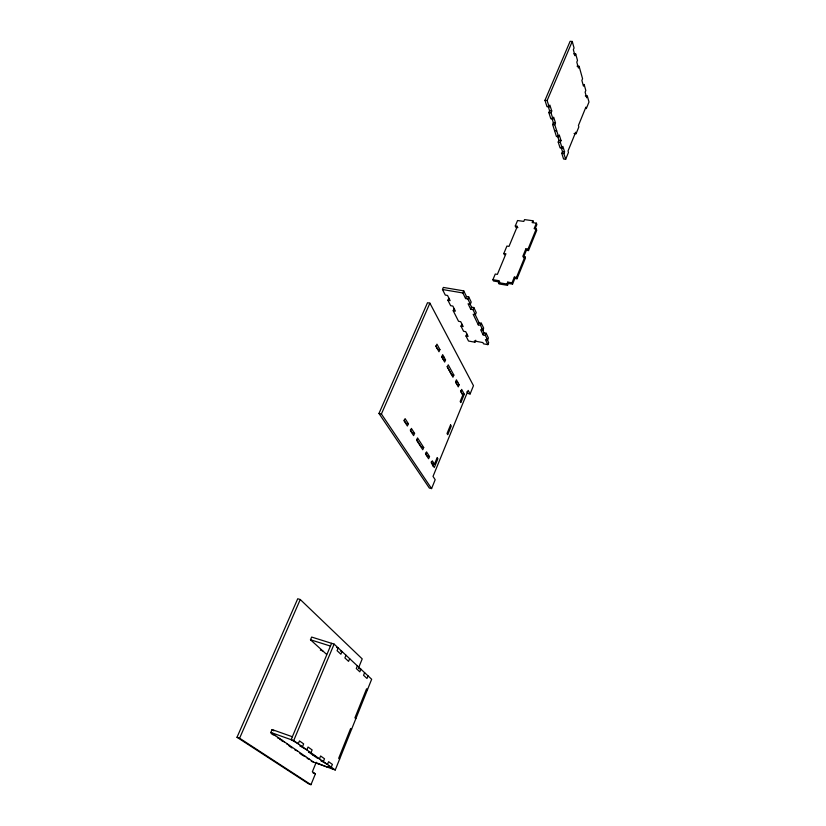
<?xml version="1.0" encoding="UTF-8"?>
<svg xmlns="http://www.w3.org/2000/svg" width="826" height="826" viewBox="0 0 826 826"><rect width="100%" height="100%" fill="white"/><g stroke="black" fill="none" stroke-linecap="round" stroke-linejoin="round"><path stroke-width="1.24" d="M368.045 675.875L366.992 678.487L363.554 675.286L364.617 672.663M311.288 761.314L335.253 769.987L371.659 679.261L334.117 644.104L311.65 637.063L310.483 639.778L326.6 654.368M316.234 762.274L312.373 771.742L315.418 773.807L310.979 784.7L308.614 783.822L237.01 737.277L297.732 598.757L300.261 599.521L362.211 658.9L358.556 667.873M512.006 282.812L507.732 282.12L508.289 283.432L512.554 284.123L512.006 282.812L514.34 277.102L516.467 277.443L517.014 278.765L514.887 278.414L514.34 277.102M525.852 248.925L526.379 250.268L528.495 250.577L527.969 249.235L525.852 248.925L522.806 256.37L524.933 256.7L525.46 258.032L517.014 278.765M517.902 227.615L515.827 227.315L515.29 225.963L517.551 220.532L523.798 221.409L524.551 219.602L532.915 220.769L532.161 222.586L536.373 223.175L534.133 228.647L536.239 228.947L536.745 230.309L528.495 250.577M466.814 334.034L465.978 336.017L468.507 341.024L474.929 342.222L474.31 340.973L482.921 342.584L483.53 343.833L487.856 344.638L488.672 342.645L486.741 338.629M512.554 284.123L514.887 278.414M523.333 257.712L526.379 250.268M535.083 228.916L536.869 224.538L536.373 223.175M357.369 665.88L356.295 668.533L359.826 671.827L360.9 669.194L358.484 668.42M516.467 277.443L524.933 256.7M527.969 249.235L536.239 228.947M431.575 488.589L435.188 479.7L433.02 476.406L468.166 390.368L470.108 393.961L473.474 385.68L429.892 303.163L427.507 302.739L378.969 413.465L429.334 488.042L431.575 488.589L381.405 414.002L378.969 413.465M561.122 147.255L562.496 151.592L561.794 153.326L563.6 159.046L565.676 159.284L568.474 152.407L568.03 150.972L575.67 132.243L576.094 133.688L574.049 133.461M576.094 133.688L578.84 126.946L578.417 125.5L585.892 107.153L586.305 108.619L588.99 102.021L587.358 96.115L585.314 95.93M487.856 344.638L485.43 339.631L487.608 340.033L485.316 335.273L486.153 333.26L483.964 332.857L481.981 328.738M557.519 135.877L558.923 140.317L558.211 142.051L560.069 147.906L562.155 148.133L562.867 146.398L564.571 151.829L563.869 153.564L565.676 159.284M515.29 225.963L517.375 226.262L509.002 246.385L506.916 246.076L503.829 253.468L505.925 253.788L497.376 274.377L495.27 274.036L492.905 279.704L499.245 280.737L498.46 282.637L499.028 283.938L507.515 285.331L506.957 284.03L507.732 282.12M432.494 465.895L433.402 463.696M507.515 285.331L508.289 283.432M434.466 464.191L437.191 457.563L437.904 458.698L434.29 467.537L431.368 463.025L432.287 460.805L434.466 464.191L432.225 463.665L431.12 461.971M464.295 394.229L460.846 402.644L460.185 401.446L462.777 395.127L460.784 391.483L461.651 389.376L464.295 394.229L462.085 393.775L460.495 390.863M487.608 340.033L488.434 338.02L486.153 333.26M587.358 96.115L586.687 97.767L585.128 92.171L585.81 90.519L584.147 84.479L583.455 86.141L581.876 80.421L582.567 78.759L579.129 66.348L577.033 66.173M485.316 335.273L483.127 334.871L480.649 329.739L482.849 330.132L483.685 328.108L481.341 323.224L479.132 322.832L475.043 314.345M562.155 148.133L560.307 142.289L561.03 140.544L559.285 134.989L558.562 136.734L556.445 136.507L552.625 124.478L553.358 122.713L551.913 118.118M349.677 658.683L348.572 661.368L344.886 657.93L346.001 655.235M483.127 334.871L483.964 332.857M482.849 330.132L480.505 325.258L481.341 323.224M474.929 342.222L475.745 340.24M429.52 456.52L428.601 458.75L425.607 454.135L426.536 451.884L429.52 456.52L427.248 455.993L425.452 453.206M459.132 384.771L458.265 386.898L455.539 381.932L456.417 379.805L459.132 384.771L456.902 384.317L455.539 381.839L457.78 382.293M423.697 447.485L422.757 449.747L416.572 440.196L417.533 437.914L423.697 447.485L421.405 446.959L416.593 439.515M453.846 375.087L452.947 377.224L447.331 366.981L448.239 364.824L453.846 375.087L451.585 374.632L447.083 366.424M480.505 325.258L478.285 324.866L479.132 322.832M478.285 324.866L473.164 314.272L475.404 314.665L476.261 312.62L473.835 307.551L471.584 307.158L470.004 303.875M558.562 136.734L554.762 124.695L555.495 122.94L553.688 117.189L552.945 118.954L550.808 118.737L548.836 112.543L549.589 110.777L548.092 106.069M579.129 66.348L578.437 68.021L576.796 62.105L577.498 60.432L575.732 54.041L573.616 53.876M475.404 314.665L472.968 309.605L470.717 309.213L471.584 307.158M331.598 643.32L291.134 739.673L298.248 743.803L299.456 740.901L303.648 743.885L302.45 746.776L299.921 745.878L306.869 749.905L308.057 747.034L312.125 749.936L310.948 752.796L308.449 751.897L316.988 757.927L319.466 758.815L320.612 755.997L324.504 758.774L323.369 761.572L320.911 760.694L327.478 764.484L328.603 761.696L332.382 764.401L331.267 767.158L328.841 766.28L332.837 769.109M472.968 309.605L473.835 307.551M335.253 769.987L293.695 740.592L334.117 644.104M414.58 433.34L413.62 435.632L410.419 430.697L411.389 428.395L414.58 433.34L412.246 432.814L410.326 429.85M445.555 359.919L444.646 362.087L441.745 356.801L442.664 354.622L445.555 359.919L443.263 359.475L441.817 356.832L444.12 357.276M465.978 336.017L468.125 336.419L465.74 331.67L463.582 331.278L461.001 326.156L461.837 324.153M470.717 309.213L468.074 303.751L470.335 304.144L471.212 302.068L468.714 296.875L466.453 296.493L463.747 290.876L443.366 287.438L442.478 289.503L445.297 295.078L447.537 295.46L450.129 300.633L447.909 300.251L448.786 298.207M552.945 118.954L550.994 112.759L551.737 110.983L549.889 105.108L549.135 106.884L546.977 106.668L544.964 100.328L570.116 41.3L572.253 41.455L574.06 47.991L573.347 49.684L575.02 55.724L575.732 54.041M470.335 304.144L467.836 298.95L465.565 298.558L466.453 296.493M467.836 298.95L468.714 296.875M465.565 298.558L462.859 292.962L463.747 290.876M408.364 423.697L407.383 426.01L404.1 420.94L405.091 418.617L408.364 423.697L406.01 423.18L404.038 420.135M439.917 349.594L438.988 351.773L436.004 346.352L436.944 344.153L439.917 349.594L437.594 349.14L435.808 345.887M549.135 106.884L547.132 100.535L572.253 41.455M313.663 762.171L270.845 732.445L272.084 729.554L292.363 736.751M461.001 326.156L463.169 326.549L460.722 321.686L458.544 321.293L453.206 310.741L454.073 308.707M310.979 784.7L239.602 738.217L300.261 599.521M381.405 414.002L429.892 303.163M544.964 100.328L547.132 100.535M549.589 110.777L551.737 110.983M548.836 112.543L550.994 112.759M553.358 122.713L555.495 122.94M552.625 124.478L554.762 124.695M554.545 130.529L556.672 130.756M558.923 140.317L561.03 140.544M558.211 142.051L560.307 142.289M562.496 151.592L564.571 151.829M561.794 153.326L563.869 153.564M499.813 282.038L493.483 281.005L492.905 279.704M498.46 282.637L506.957 284.03M442.478 289.503L462.859 292.962M453.206 310.741L455.405 311.123L452.875 306.085L450.655 305.692L447.909 300.251M470.108 393.961L467.908 393.506L466.938 391.71M336.554 647.429L338.216 647.956L337.08 650.682L340.88 654.213L342.016 651.497L340.353 650.981M310.483 639.778L330.452 646.066M320.354 650.145L322.78 650.919M270.845 732.445L293.695 740.592M273.86 735.109L275.533 735.698M277.371 737.814L279.859 738.702M279.663 739.404L282.141 740.292M281.945 740.984L284.412 741.862M286.973 744.195L288.615 744.784M312.755 754.933L315.243 755.821M294.965 749.998L297.391 750.875M303.245 755.738L305.641 756.606M307.169 758.454L309.554 759.321M237.01 737.277L239.602 738.217M313.054 772.94L315.418 773.807M271.155 733.509L273.034 734.81M289.09 745.93L292.022 747.964M299.848 753.384L302.388 755.15M318.433 763.895L317.421 763.193L328.025 767.364M272.084 729.554L273.953 730.855M339.651 759.022L338.681 758.299L350.637 728.511L351.587 729.275M355.872 718.61L354.932 717.825L366.579 688.822L367.487 689.648M503.829 253.468L504.387 254.8M532.915 220.769L533.42 222.142M450.573 424.905L447.031 433.536L447.733 434.703L451.264 426.071L450.573 424.905"/></g></svg>
